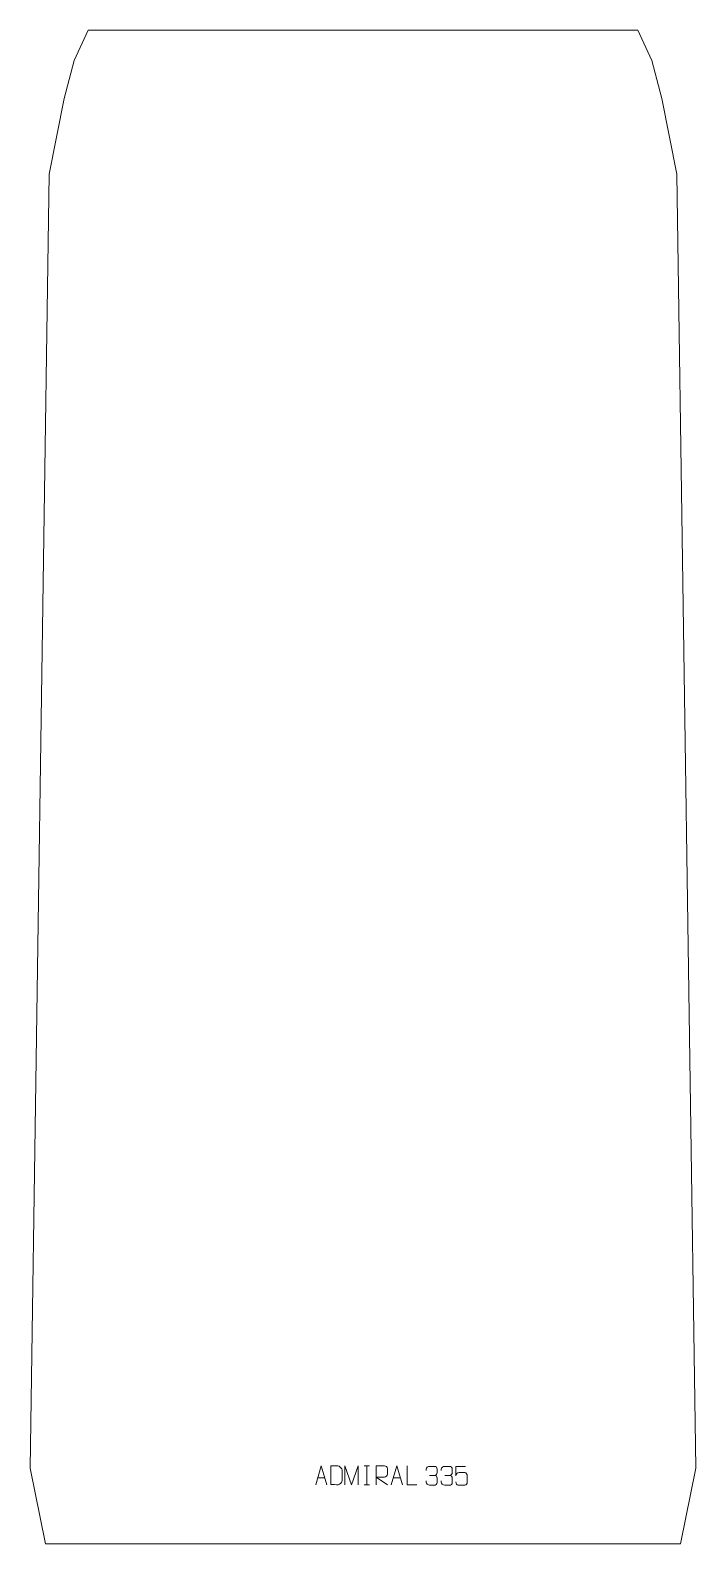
# Model space of a CAD drawing. Header units: millimetres. Extents: x -440 to 440, y -1195 to 805.
import ezdxf

# ---------------------------------------------------------------- set-up
doc = ezdxf.new("R2010")
doc.units = ezdxf.units.MM
doc.header["$MEASUREMENT"] = 0
doc.layers.add('layer 1', color=7, linetype='Continuous')

msp = doc.modelspace()

# ---------------------------------------------------------------- linework, layer by layer
at = {"layer": 'layer 1', "color": 242, "lineweight": 9}
msp.add_open_spline([(415.0001, 615.0008), (415.0001, 615.0008), (439.9996, -1094.9999), (439.9996, -1094.9999), (439.9996, -1094.9999), (439.9996, -1094.9999), (420.0005, -1194.9993), (420.0005, -1194.9993), (420.0005, -1194.9993), (420.0005, -1194.9993), (-420.0001, -1194.9993), (-420.0001, -1194.9993), (-420.0001, -1194.9993), (-420.0001, -1194.9993), (-439.9996, -1094.9999), (-439.9996, -1094.9999), (-439.9996, -1094.9999), (-439.9996, -1094.9999), (-415, 615.0008), (-415, 615.0008), (-415, 615.0008), (-415, 615.0008), (-395.0005, 715.0002), (-395.0005, 715.0002), (-395.0005, 715.0002), (-395.0005, 715.0002), (-382, 764.9996), (-382, 764.9996), (-382, 764.9996), (-382, 764.9996), (-363.28, 805.0006), (-363.28, 805.0006), (-363.28, 805.0006), (-363.28, 805.0006), (363.2804, 805.0006), (363.2804, 805.0006), (363.2804, 805.0006), (363.2804, 805.0006), (381.9992, 764.9996), (381.9992, 764.9996), (381.9992, 764.9996), (381.9992, 764.9996), (394.9996, 715.0002), (394.9996, 715.0002), (394.9996, 715.0002), (394.9996, 715.0002), (415.0001, 615.0008), (415.0001, 615.0008)], degree=3, knots=[0, 0, 0, 0, 0.076923077, 0.076923077, 0.076923077, 0.076923077, 0.153846154, 0.153846154, 0.153846154, 0.153846154, 0.230769231, 0.230769231, 0.230769231, 0.230769231, 0.307692308, 0.307692308, 0.307692308, 0.307692308, 0.384615385, 0.384615385, 0.384615385, 0.384615385, 0.461538462, 0.461538462, 0.461538462, 0.461538462, 0.538461538, 0.538461538, 0.538461538, 0.538461538, 0.615384615, 0.615384615, 0.615384615, 0.615384615, 0.692307692, 0.692307692, 0.692307692, 0.692307692, 0.769230769, 0.769230769, 0.769230769, 0.769230769, 0.846153846, 0.846153846, 0.846153846, 0.846153846, 1, 1, 1, 1], dxfattribs=at)
at = {"layer": 'layer 1', "color": 250, "lineweight": 9}
for points, knots in [([(-62.5525, -1116.9573), (-62.5525, -1116.9573), (-55.1815, -1092.0038), (-55.1815, -1092.0038), (-55.1815, -1092.0038), (-55.1815, -1092.0038), (-47.6116, -1116.9573), (-47.6116, -1116.9573)], [0, 0, 0, 0, 0.333333333, 0.333333333, 0.333333333, 0.333333333, 1, 1, 1, 1]), ([(-42.4743, -1116.9292), (-40.1425, -1116.9288), (-35.1923, -1116.9528), (-32.8608, -1116.9531), (-32.8608, -1116.9531), (-30.9358, -1117.0585), (-27.6172, -1113.5169), (-27.6284, -1111.4996), (-27.6284, -1111.4996), (-27.6288, -1105.7295), (-27.6288, -1103.5598), (-27.6284, -1097.7905), (-27.6284, -1097.7905), (-27.6327, -1095.6524), (-31.0072, -1091.9923), (-33.1596, -1092.0058), (-33.1596, -1092.0058), (-35.4853, -1092.0058), (-40.2096, -1092.0058), (-42.5357, -1092.0058), (-42.5357, -1092.0058), (-42.5353, -1097.7527), (-42.474, -1111.1819), (-42.4743, -1116.9292)], [0, 0, 0, 0, 0.142857143, 0.142857143, 0.142857143, 0.142857143, 0.285714286, 0.285714286, 0.285714286, 0.285714286, 0.428571429, 0.428571429, 0.428571429, 0.428571429, 0.571428571, 0.571428571, 0.571428571, 0.571428571, 0.714285714, 0.714285714, 0.714285714, 0.714285714, 1, 1, 1, 1]), ([(-23.9245, -1116.9595), (-23.9245, -1116.9595), (-23.9245, -1092.0016), (-23.9245, -1092.0016), (-23.9245, -1092.0016), (-23.9245, -1092.0016), (-14.9994, -1116.9595), (-14.9994, -1116.9595), (-14.9994, -1116.9595), (-14.9994, -1116.9595), (-6.2395, -1092.0021), (-6.2395, -1092.0021), (-6.2395, -1092.0021), (-6.2395, -1092.0021), (-6.2395, -1116.9595), (-6.2395, -1116.9595)], [0, 0, 0, 0, 0.2, 0.2, 0.2, 0.2, 0.4, 0.4, 0.4, 0.4, 0.6, 0.6, 0.6, 0.6, 1, 1, 1, 1]), ([(17.586, -1116.9573), (17.586, -1116.9573), (17.586, -1092.0038), (17.586, -1092.0038), (17.586, -1092.0038), (21.1808, -1092.0038), (24.7763, -1092.0038), (28.3715, -1092.0038), (28.3715, -1092.0038), (30.6968, -1092.0415), (32.2541, -1093.5315), (32.25, -1095.8979), (32.25, -1095.8979), (32.2496, -1097.9334), (32.2496, -1100.9928), (32.25, -1103.0288), (32.25, -1103.0288), (32.2435, -1104.9043), (30.4312, -1106.8461), (28.4217, -1106.8652), (28.4217, -1106.8652), (28.4217, -1106.8652), (17.586, -1106.8652), (17.586, -1106.8652), (17.586, -1106.8652), (17.586, -1106.8652), (32.2407, -1116.9573), (32.2407, -1116.9573)], [0, 0, 0, 0, 0.125, 0.125, 0.125, 0.125, 0.25, 0.25, 0.25, 0.25, 0.375, 0.375, 0.375, 0.375, 0.5, 0.5, 0.5, 0.5, 0.625, 0.625, 0.625, 0.625, 0.75, 0.75, 0.75, 0.75, 1, 1, 1, 1]), ([(37.4475, -1116.9573), (37.4475, -1116.9573), (44.8185, -1092.0038), (44.8185, -1092.0038), (44.8185, -1092.0038), (44.8185, -1092.0038), (52.3884, -1116.9573), (52.3884, -1116.9573)], [0, 0, 0, 0, 0.333333333, 0.333333333, 0.333333333, 0.333333333, 1, 1, 1, 1]), ([(71.3925, -1116.9574), (71.3925, -1116.9574), (58.4434, -1116.9574), (58.4434, -1116.9574), (58.4434, -1116.9574), (58.4434, -1116.9574), (58.4434, -1092.0038), (58.4434, -1092.0038)], [0, 0, 0, 0, 0.333333333, 0.333333333, 0.333333333, 0.333333333, 1, 1, 1, 1]), ([(83.3564, -1098.4225), (83.3564, -1098.4225), (83.3564, -1096.5653), (83.3564, -1096.5653), (83.3564, -1096.5653), (83.3421, -1094.8234), (86.0066, -1092.7053), (88.0657, -1092.728), (88.0657, -1092.728), (90.1298, -1092.728), (92.1938, -1092.728), (94.2575, -1092.728), (94.2575, -1092.728), (96.452, -1092.7192), (98.0503, -1094.566), (98.0947, -1096.4781), (98.0947, -1096.4781), (98.0943, -1097.9132), (98.0943, -1099.3483), (98.0947, -1100.7838), (98.0947, -1100.7838), (98.0461, -1102.4373), (96.4435, -1104.6673), (94.2452, -1104.6573), (94.2452, -1104.6573), (96.4489, -1104.6685), (98.0569, -1106.4717), (98.1109, -1108.5312), (98.1109, -1108.5312), (98.1105, -1110.3159), (98.1105, -1112.1006), (98.1109, -1113.8857), (98.1109, -1113.8857), (98.121, -1115.9471), (96.0661, -1117.7102), (94.2452, -1117.7021), (94.2452, -1117.7021), (92.1799, -1117.7018), (90.1147, -1117.7018), (88.0491, -1117.7021), (88.0491, -1117.7021), (85.8805, -1117.6906), (83.3495, -1115.2904), (83.3309, -1113.8286), (83.3309, -1113.8286), (83.3309, -1113.8286), (83.3309, -1111.92), (83.3309, -1111.92)], [0, 0, 0, 0, 0.076923077, 0.076923077, 0.076923077, 0.076923077, 0.153846154, 0.153846154, 0.153846154, 0.153846154, 0.230769231, 0.230769231, 0.230769231, 0.230769231, 0.307692308, 0.307692308, 0.307692308, 0.307692308, 0.384615385, 0.384615385, 0.384615385, 0.384615385, 0.461538462, 0.461538462, 0.461538462, 0.461538462, 0.538461538, 0.538461538, 0.538461538, 0.538461538, 0.615384615, 0.615384615, 0.615384615, 0.615384615, 0.692307692, 0.692307692, 0.692307692, 0.692307692, 0.769230769, 0.769230769, 0.769230769, 0.769230769, 0.846153846, 0.846153846, 0.846153846, 0.846153846, 1, 1, 1, 1]), ([(103.3564, -1098.4225), (103.3564, -1098.4225), (103.3564, -1096.5653), (103.3564, -1096.5653), (103.3564, -1096.5653), (103.3421, -1094.8234), (106.0066, -1092.7053), (108.0657, -1092.728), (108.0657, -1092.728), (110.1298, -1092.728), (112.1938, -1092.728), (114.2575, -1092.728), (114.2575, -1092.728), (116.452, -1092.7192), (118.0503, -1094.566), (118.0947, -1096.4781), (118.0947, -1096.4781), (118.0943, -1097.9132), (118.0943, -1099.3483), (118.0947, -1100.7838), (118.0947, -1100.7838), (118.0461, -1102.4373), (116.4435, -1104.6673), (114.2452, -1104.6573), (114.2452, -1104.6573), (116.4489, -1104.6685), (118.0569, -1106.4717), (118.1109, -1108.5312), (118.1109, -1108.5312), (118.1105, -1110.3159), (118.1105, -1112.1006), (118.1109, -1113.8857), (118.1109, -1113.8857), (118.121, -1115.9471), (116.0661, -1117.7102), (114.2452, -1117.7021), (114.2452, -1117.7021), (112.1799, -1117.7018), (110.1147, -1117.7018), (108.0491, -1117.7021), (108.0491, -1117.7021), (105.8805, -1117.6906), (103.3495, -1115.2904), (103.3309, -1113.8286), (103.3309, -1113.8286), (103.3309, -1113.8286), (103.3309, -1111.92), (103.3309, -1111.92)], [0, 0, 0, 0, 0.076923077, 0.076923077, 0.076923077, 0.076923077, 0.153846154, 0.153846154, 0.153846154, 0.153846154, 0.230769231, 0.230769231, 0.230769231, 0.230769231, 0.307692308, 0.307692308, 0.307692308, 0.307692308, 0.384615385, 0.384615385, 0.384615385, 0.384615385, 0.461538462, 0.461538462, 0.461538462, 0.461538462, 0.538461538, 0.538461538, 0.538461538, 0.538461538, 0.615384615, 0.615384615, 0.615384615, 0.615384615, 0.692307692, 0.692307692, 0.692307692, 0.692307692, 0.769230769, 0.769230769, 0.769230769, 0.769230769, 0.846153846, 0.846153846, 0.846153846, 0.846153846, 1, 1, 1, 1]), ([(135.743, -1092.7961), (135.743, -1092.7961), (122.8913, -1092.7961), (122.8913, -1092.7961), (122.8913, -1092.7961), (122.8916, -1097.0267), (122.8916, -1101.2576), (122.8913, -1105.4888), (122.8913, -1105.4888), (122.891, -1102.1787), (124.522, -1101.1069), (127.334, -1101.0464), (127.334, -1101.0464), (129.7736, -1101.0461), (132.2131, -1101.0461), (134.6523, -1101.0464), (134.6523, -1101.0464), (136.3021, -1101.0396), (137.777, -1103.4201), (137.8055, -1105.4888), (137.8055, -1105.4888), (137.8052, -1108.0761), (137.8052, -1110.6637), (137.8055, -1113.2514), (137.8055, -1113.2514), (137.8517, -1115.2108), (136.3523, -1117.6471), (134.7264, -1117.7056), (134.7264, -1117.7056), (132.7699, -1117.7053), (127.8749, -1117.7053), (125.9179, -1117.7056), (125.9179, -1117.7056), (124.0724, -1117.7144), (122.9653, -1115.7496), (122.9445, -1113.1985)], [0, 0, 0, 0, 0.1, 0.1, 0.1, 0.1, 0.2, 0.2, 0.2, 0.2, 0.3, 0.3, 0.3, 0.3, 0.4, 0.4, 0.4, 0.4, 0.5, 0.5, 0.5, 0.5, 0.6, 0.6, 0.6, 0.6, 0.7, 0.7, 0.7, 0.7, 0.8, 0.8, 0.8, 0.8, 1, 1, 1, 1])]:
    msp.add_open_spline(points, degree=3, knots=knots, dxfattribs=at)
for points in [[(1.3339, -1092.0038), (1.3339, -1092.0038), (8.502, -1092.0038), (8.502, -1092.0038)], [(4.9179, -1092.0038), (4.9179, -1092.0038), (4.9179, -1116.9573), (4.9179, -1116.9573)], [(-59.8299, -1107.7079), (-59.8299, -1107.7079), (-50.3342, -1107.7079), (-50.3342, -1107.7079)], [(1.3339, -1116.9573), (1.3339, -1116.9573), (8.502, -1116.9573), (8.502, -1116.9573)], [(40.1701, -1107.7079), (40.1701, -1107.7079), (49.6658, -1107.7079), (49.6658, -1107.7079)], [(88.0661, -1104.6677), (88.0661, -1104.6677), (94.2625, -1104.6677), (94.2625, -1104.6677)], [(108.0661, -1104.6677), (108.0661, -1104.6677), (114.2625, -1104.6677), (114.2625, -1104.6677)]]:
    msp.add_open_spline(points, degree=3, dxfattribs=at)

doc.saveas('drawing.dxf')
